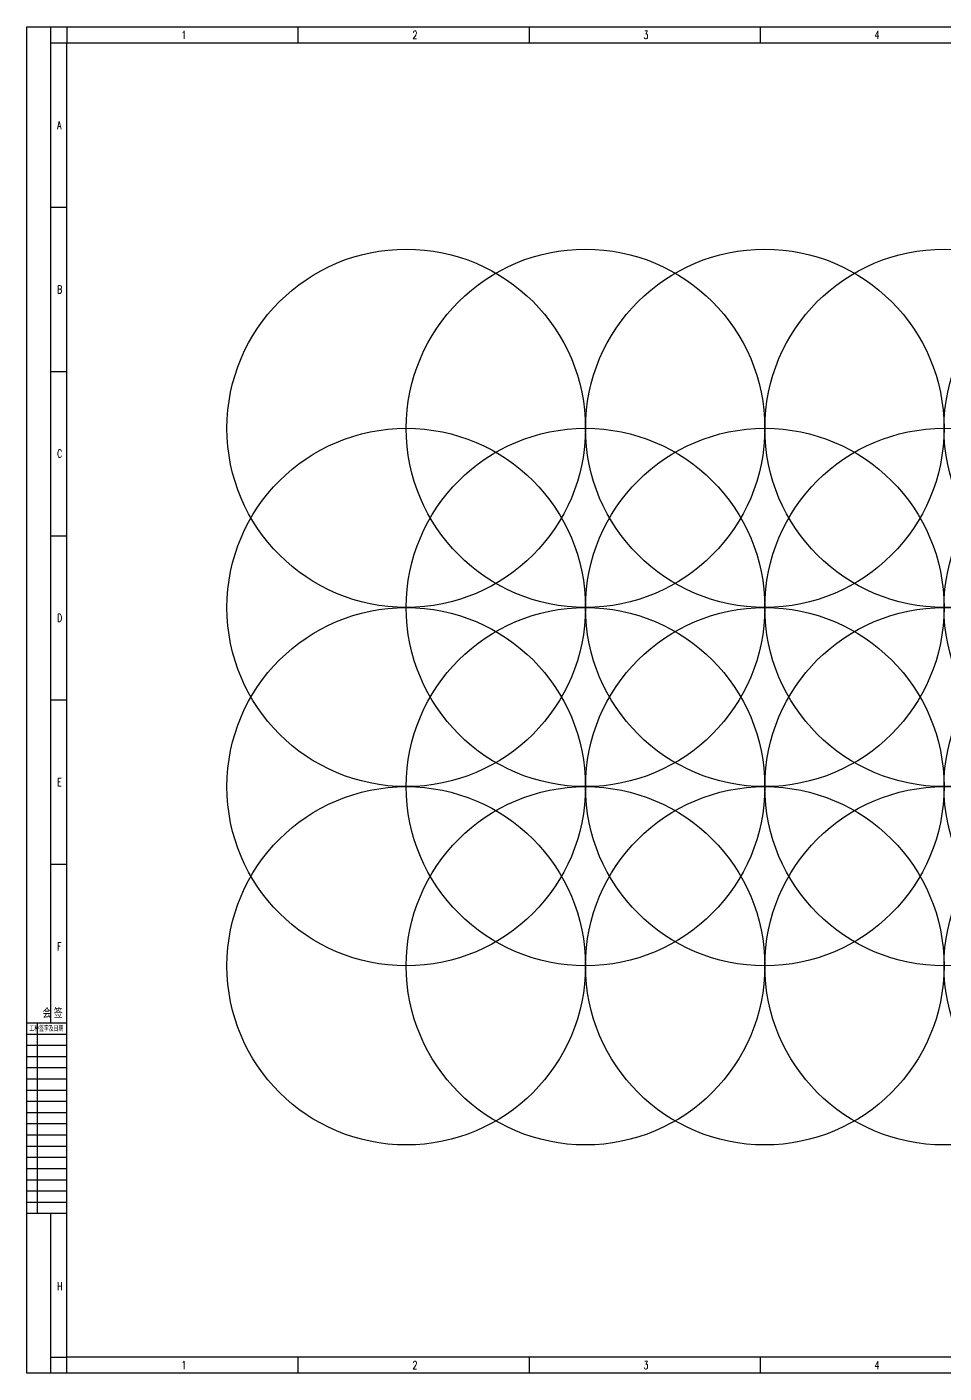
# Model space of a CAD drawing. Extents: x 15327 to 134227, y 302559 to 386659.
# Drawn here: x 15327 to 72590, y 302559 to 386659 of the extents above; entities that cross this region are included whole.
import ezdxf
from ezdxf.enums import TextEntityAlignment as Align

# ---------------------------------------------------------------- set-up
doc = ezdxf.new("R2010")
doc.units = 0
doc.layers.get('0').update_dxf_attribs({"linetype": 'CONTINUOUS'})
doc.styles.add('bine', font='binee.shx', dxfattribs={"width": 0.7, "bigfont": 'binec.shx'})
doc.styles.add('HZ', font='TXT.shx', dxfattribs={"width": 0.7, "bigfont": 'hz.shx'})

# ---------------------------------------------------------------- blocks, each defined once
blk = doc.blocks.new('会签')
at = {"color": 0}
for p, q in [((3629.69, -1305.73), (3604.69, -1305.73)), ((3611.37, -1424.73), (3611.37, -1305.73)), ((3629.69, -1312.73), (3604.69, -1312.73)), ((3629.69, -1319.73), (3604.69, -1319.73)), ((3629.69, -1326.73), (3604.69, -1326.73)), ((3629.69, -1333.73), (3604.69, -1333.73)), ((3629.69, -1340.73), (3604.69, -1340.73)), ((3629.69, -1347.73), (3604.69, -1347.73)), ((3629.69, -1354.73), (3604.69, -1354.73)), ((3629.69, -1361.73), (3604.69, -1361.73)), ((3629.69, -1368.73), (3604.69, -1368.73)), ((3629.69, -1375.73), (3604.69, -1375.73)), ((3629.69, -1382.73), (3604.69, -1382.73)), ((3629.69, -1389.73), (3604.69, -1389.73)), ((3629.69, -1396.73), (3604.69, -1396.73)), ((3629.69, -1403.73), (3604.69, -1403.73)), ((3629.69, -1410.73), (3604.69, -1410.73)), ((3629.69, -1417.73), (3604.69, -1417.73)), ((3629.69, -1424.73), (3604.69, -1424.73))]:
    blk.add_line(p, q, dxfattribs=at)
at = {"color": 0, "style": 'bine', "width": 0.7}
for s, height, p in [('会 签  ', 6, (3622.23, -1302.52)), ('工种签字及日期', 3.3, (3616.78, -1310.89))]:
    blk.add_text(s, height=height, dxfattribs=at).set_placement(p, align=Align.CENTER)

msp = doc.modelspace()

# ---------------------------------------------------------------- linework, layer by layer
at = {"color": 4, "flags": 128}
for points in [[(15327, 302559), (15327, 386659)], [(15327, 386659), (134227, 386659)], [(17827, 386659), (17827, 385659)], [(32251, 386659), (32251, 385659)], [(46675, 386659), (46675, 385659)], [(61099, 386659), (61099, 385659)], [(16827, 385659), (17827, 385659)], [(32251, 303559), (32251, 302559)], [(46675, 303559), (46675, 302559)], [(61099, 303559), (61099, 302559)], [(134227, 302559), (15327, 302559)]]:
    msp.add_lwpolyline(points, dxfattribs=at)
at = {"color": 4}
msp.add_lwpolyline([(16827, 324421), (16827, 386659)], dxfattribs=at)
at = {"flags": 128}
for points in [[(16827, 385659), (17827, 385659)], [(16827, 375396), (17827, 375396)], [(16827, 365134), (17827, 365134)], [(16827, 354871), (17827, 354871)], [(16827, 344609), (17827, 344609)], [(16827, 334346), (17827, 334346)], [(16827, 303559), (17827, 303559)], [(17827, 302559), (17827, 303559)]]:
    msp.add_lwpolyline(points, dxfattribs=at)
msp.add_lwpolyline([(17827, 385659), (133219, 385659), (133219, 303559), (17827, 303559)], close=True)
msp.add_lwpolyline([(16827, 302559), (16827, 312521)])
for centre in [(39010, 361584), (50203, 361584), (61397, 361584), (72590, 361584), (83783, 361584), (39010, 350391), (50203, 350391), (61397, 350391), (72590, 350391), (83783, 350391), (39010, 339197), (50203, 339197), (61397, 339197), (72590, 339197), (83783, 339197), (39010, 328004), (50203, 328004), (61397, 328004), (72590, 328004), (83783, 328004)]:
    msp.add_circle(centre, 11193)

# ---------------------------------------------------------------- block references
at = {"color": 0, "xscale": 100, "yscale": 100, "zscale": 100}
msp.add_blockref('会签', (-345142, 454994), dxfattribs=at)

# ---------------------------------------------------------------- texts
at = {"color": 0, "style": 'HZ', "width": 0.7}
for s, p in [('1', (24980, 385909)), ('2', (39404, 385909)), ('3', (53828, 385909)), ('4', (68252, 385909)), ('A', (17212, 380277)), ('B', (17212, 370014)), ('C', (17212, 359752)), ('D', (17212, 349489)), ('E', (17212, 339227)), ('F', (17212, 328964)), ('H', (17212, 307732)), ('1', (24980, 302809)), ('2', (39404, 302809)), ('3', (53828, 302809)), ('4', (68252, 302809))]:
    msp.add_text(s, height=500, dxfattribs=at).set_placement(p)

doc.saveas('drawing.dxf')
